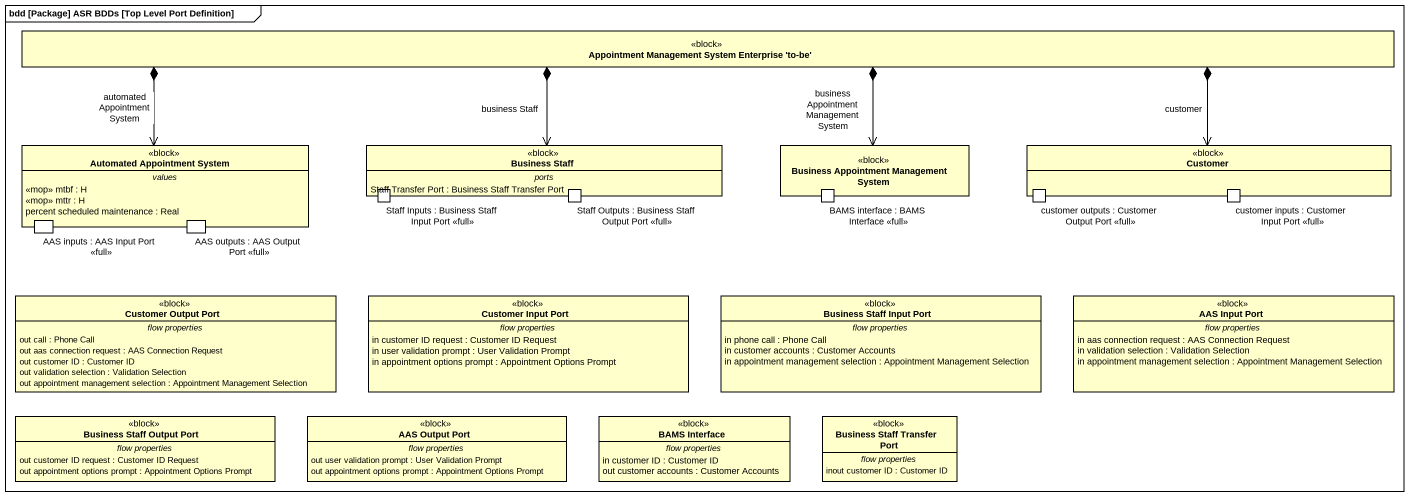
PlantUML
@startuml
mainframe bdd [Package] ASR BDDs [Top Level Port Definition]
allowmixing
hide circle
hide empty members
class "Appointment Management System Enterprise 'to-be'" as Appointment_Management <<block>>
class "Automated Appointment System" as Automated_Appointment_System <<block>> {
  -- values --
  <<mop>> mtbf : H
  <<mop>> mttr : H
  percent scheduled maintenance : Real
  -- ports --
  AAS inputs : AAS Input Port <<full>>
  AAS outputs : AAS Output Port <<full>>
}
class "Business Staff" as Business_Staff <<block>> {
  -- ports --
  Staff Transfer Port : Business Staff Transfer Port
  -- ports --
  Staff Inputs : Business Staff Input Port <<full>>
  Staff Outputs : Business Staff Output Port <<full>>
}
rectangle "Business Appointment Management System" as Business_Appointment <<block>> {
  port "BAMS interface : BAMS Interface <<full>>" as BAMS_interface_BAMS
}
rectangle Customer <<block>> {
  port "customer outputs : Customer Output Port <<full>>" as customer_outputs_Customer
  port "customer inputs : Customer Input Port <<full>>" as customer_inputs_Customer
}
class "Customer Output Port" as Customer_Output_Port <<block>> {
  -- flow properties --
  out call : Phone Call
  out aas connection request : AAS Connection Request
  out customer ID : Customer ID
  out validation selection : Validation Selection
  out appointment management selection : Appointment Management Selection
}
class "Customer Input Port" as Customer_Input_Port <<block>> {
  -- flow properties --
  in customer ID request : Customer ID Request
  in user validation prompt : User Validation Prompt
  in appointment options prompt : Appointment Options Prompt
}
class "Business Staff Input Port" as Business_Staff_Input_Port <<block>> {
  -- flow properties --
  in phone call : Phone Call
  in customer accounts : Customer Accounts
  in appointment management selection : Appointment Management Selection
}
class "AAS Input Port" as AAS_Input_Port <<block>> {
  -- flow properties --
  in aas connection request : AAS Connection Request
  in validation selection : Validation Selection
  in appointment management selection : Appointment Management Selection
}
class "Business Staff Output Port" as Business_Staff_Output_Port <<block>> {
  -- flow properties --
  out customer ID request : Customer ID Request
  out appointment options prompt : Appointment Options Prompt
}
class "AAS Output Port" as AAS_Output_Port <<block>> {
  -- flow properties --
  out user validation prompt : User Validation Prompt
  out appointment options prompt : Appointment Options Prompt
}
class "BAMS Interface" as BAMS_Interface <<block>> {
  -- flow properties --
  in customer ID : Customer ID
  out customer accounts : Customer Accounts
}
class "Business Staff Transfer Port" as Business_Staff_Transfer_Port <<block>> {
  -- flow properties --
  inout customer ID : Customer ID
}
Appointment_Management *-left-> "automated Appointment System" Automated_Appointment_System
Appointment_Management *--> "business Staff" Business_Staff
Appointment_Management *--> "business Appointment Management System" Business_Appointment
Appointment_Management *-right-> "customer" Customer
@enduml
